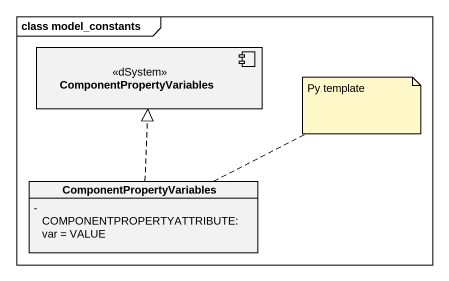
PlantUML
@startuml
mainframe class model_constants
allowmixing
hide circle
hide empty members
skinparam classAttributeIconSize 0
component ComponentPropertyVariables <<dSystem>>
class "ComponentPropertyVariables" as ComponentPropertyVariables_2 {
  - COMPONENTPROPERTYATTRIBUTE: var = VALUE
}
ComponentPropertyVariables_2 .up.|> ComponentPropertyVariables
note right of ComponentPropertyVariables_2 : Py template
@enduml
